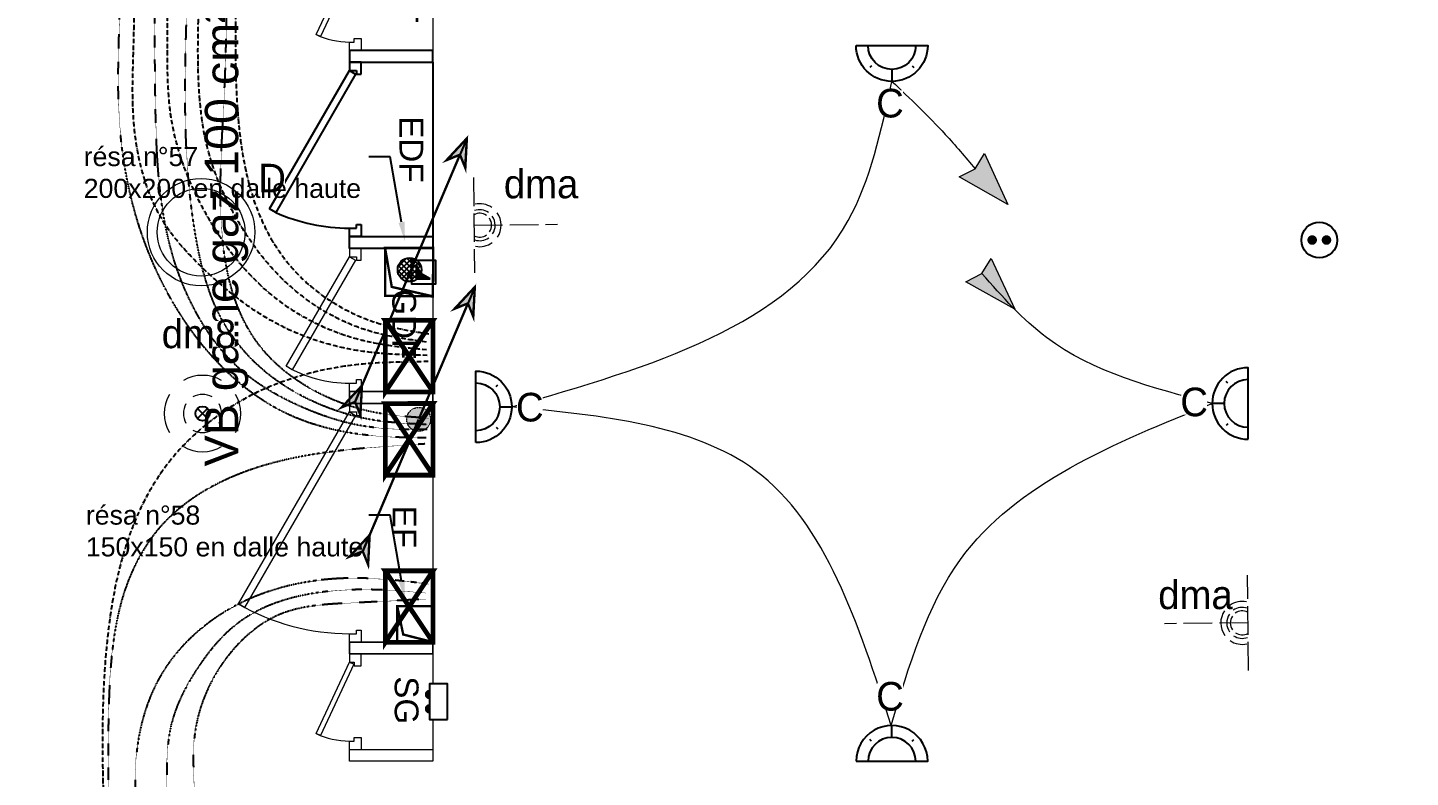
# Model space of a CAD drawing. Header units: millimetres. Extents: x 459337 to 526921, y -375392 to -289779.
# Drawn here: x 467900 to 473692, y -338599 to -335457 of the extents above; entities that cross this region are included whole.
import ezdxf
from ezdxf import colors
from ezdxf.entities.mleader import LeaderData, LeaderLine
from ezdxf.math import Vec2, Vec3

# ---------------------------------------------------------------- set-up
doc = ezdxf.new("R2010")
doc.units = ezdxf.units.MM
doc.set_wipeout_variables(frame=1)
for name, pattern in [('ACAD_ISO02W100', [15, 12, -3]), ('prlm_ef', [0.165, 0.1, -0.065]), ('prlm_gaz', [36, 24, -3, 0, -3, 0, -3, 0, -3])]:
    doc.linetypes.add(name, pattern=pattern)
for name, color, linetype, lineweight in [('_GAZELEC-BOITE INCORPO', 36, 'Continuous', 18), ('_GAZELEC-RESERVATION', 1, 'Continuous', 18), ('_GAZELEC-RESERVATION 2', 132, 'Continuous', 18)]:
    doc.layers.add(name, color=color, linetype=linetype, lineweight=lineweight)
for name, color, linetype in [('prlm-EAU-EF', 161, 'Continuous'), ('prlm-EAU-EUEV', 25, 'Continuous'), ('prlm-ELEC-BT', 63, 'Continuous'), ('prlm-ELEC-CFA', 181, 'Continuous'), ('prlm-ELEC-CFO', 201, 'Continuous'), ('prlm-GAZ', 20, 'Continuous'), ('prlm-MOD-PB', 123, 'Continuous'), ('prlm-TELECOM', 30, 'Continuous')]:
    doc.layers.add(name, color=color, linetype=linetype)
doc.styles.add('Geneva', font='arial.ttf')
doc.styles.add('prlm-elec-cfo', font='comic.ttf', dxfattribs={"height": 12})
doc.styles.get("Standard").update_dxf_attribs({"font": 'arial.ttf'})

# ---------------------------------------------------------------- blocks, each defined once
blk = doc.blocks.new('xi.edf73')
at = {"linetype": 'Continuous'}
for p, q in [((0, 0), (73, 0)), ((5, -30), (0, -30)), ((0, -30), (0, -35)), ((3.5, -35), (3.5, -32)), ((3.5, -32), (5, -32)), ((3.5, -35), (5, -32.4)), ((5, -32), (5, -30)), ((5, -32.4), (62.95, -65.86)), ((68, -32), (68, -30)), ((68, -30), (73, -30)), ((69.5, -32), (68, -32)), ((69.5, -35), (69.5, -32)), ((73, -30), (73, -35)), ((0, -35), (3.5, -35)), ((61.45, -68.46), (3.5, -35)), ((73, -35), (69.5, -35)), ((62.95, -65.86), (61.45, -68.46))]:
    blk.add_line(p, q, dxfattribs=at)
at = {"linetype": 'Continuous', "flags": 128}
for points in [[(0, -35), (0, 0), (-5, 0), (-5, -35)], [(78, -35), (73, -35), (73, 0), (78, 0)]]:
    blk.add_lwpolyline(points, close=True, dxfattribs=at)
at = {"linetype": 'Continuous'}
blk.add_arc((-6.5, -35), 76, 336.04233, 0, dxfattribs=at)
at = {"insert": (36.5, -9.03), "char_height": 9.966, "width": 55.6525, "attachment_point": 5, "line_spacing_factor": 0.72537, "style": 'Geneva'}
blk.add_mtext('EDF', dxfattribs=at)
blk = doc.blocks.new('xi.gdf60')
at = {"linetype": 'Continuous', "lineweight": 18}
for p, q in [((0, 0), (60, 0)), ((5, -30), (0, -30)), ((0, -30), (0, -35)), ((3.5, -35), (3.5, -32)), ((3.5, -32), (5, -32)), ((3.5, -35), (5, -32.4)), ((5, -32), (5, -30)), ((5, -32.4), (50.9, -58.9)), ((55, -32), (55, -30)), ((55, -30), (60, -30)), ((56.5, -32), (55, -32)), ((56.5, -35), (56.5, -32)), ((60, -30), (60, -35)), ((0, -35), (3.5, -35)), ((49.4, -61.5), (3.5, -35)), ((60, -35), (56.5, -35)), ((50.9, -58.9), (49.4, -61.5))]:
    blk.add_line(p, q, dxfattribs=at)
at = {"linetype": 'Continuous', "lineweight": 18, "flags": 128}
for points in [[(0, -35), (0, 0), (-5, 0), (-5, -35)], [(0, 0), (20, 0), (20, -20), (0, -20)], [(65, -35), (60, -35), (60, 0), (65, 0)]]:
    blk.add_lwpolyline(points, close=True, dxfattribs=at)
at = {"linetype": 'Continuous', "lineweight": 18}
blk.add_arc((3.5, -35), 53, 330, 0, dxfattribs=at)
at = {"insert": (31.83, -12.12), "char_height": 9.966, "width": 55.6525, "attachment_point": 5, "line_spacing_factor": 0.72537, "style": 'Geneva'}
blk.add_mtext('GDF', dxfattribs=at)
blk = doc.blocks.new('xi.sg')
at = {"linetype": 'Continuous', "lineweight": 18}
for p, q in [((0, 0), (40, 0)), ((5, -30), (0, -30)), ((0, -30), (0, -35)), ((3.5, -35), (3.5, -33)), ((3.5, -33), (5, -33)), ((3.5, -35), (4.35, -33.19)), ((4.35, -33.19), (34.25, -47.13)), ((5, -33), (5, -30)), ((35, -33), (35, -30)), ((35, -30), (40, -30)), ((36.5, -33), (35, -33)), ((36.5, -35), (36.5, -33)), ((40, -35), (40, -30)), ((0, -35), (3.5, -35)), ((33.41, -48.95), (3.5, -35)), ((40, -35), (36.5, -35)), ((34.25, -47.13), (33.41, -48.95))]:
    blk.add_line(p, q, dxfattribs=at)
at = {"linetype": 'Continuous', "lineweight": 18, "flags": 128}
for points in [[(0, -35), (0, 0), (-5, 0), (-5, -35)], [(45, -35), (40, -35), (40, 0), (45, 0)]]:
    blk.add_lwpolyline(points, close=True, dxfattribs=at)
at = {"linetype": 'Continuous', "lineweight": 18}
blk.add_arc((3.5, -35), 33, 335, 0, dxfattribs=at)
at = {"insert": (19.41, -11.1), "char_height": 9.966, "width": 55.6525, "attachment_point": 5, "line_spacing_factor": 0.72537, "style": 'Geneva'}
blk.add_mtext('SG', dxfattribs=at)
blk = doc.blocks.new('xi.ft')
at = {"linetype": 'Continuous', "lineweight": 18}
for p, q in [((0, 0), (40, 0)), ((5, -30), (0, -30)), ((0, -30), (0, -35)), ((3.5, -35), (3.5, -33)), ((3.5, -33), (5, -33)), ((3.5, -35), (4.35, -33.19)), ((4.35, -33.19), (34.25, -47.13)), ((5, -33), (5, -30)), ((35, -33), (35, -30)), ((35, -30), (40, -30)), ((36.5, -33), (35, -33)), ((36.5, -35), (36.5, -33)), ((40, -35), (40, -30)), ((0, -35), (3.5, -35)), ((33.41, -48.95), (3.5, -35)), ((40, -35), (36.5, -35)), ((34.25, -47.13), (33.41, -48.95))]:
    blk.add_line(p, q, dxfattribs=at)
at = {"linetype": 'Continuous', "lineweight": 18, "flags": 128}
for points in [[(0, -35), (0, 0), (-5, 0), (-5, -35)], [(45, -35), (40, -35), (40, 0), (45, 0)]]:
    blk.add_lwpolyline(points, close=True, dxfattribs=at)
at = {"linetype": 'Continuous', "lineweight": 18}
blk.add_arc((3.5, -35), 33, 335, 0, dxfattribs=at)
at = {"insert": (19.99, -11.1), "char_height": 9.966, "width": 55.6525, "attachment_point": 5, "line_spacing_factor": 0.72537, "style": 'Geneva'}
blk.add_mtext('FT', dxfattribs=at)
blk = doc.blocks.new('xi.ef100')
at = {"linetype": 'Continuous', "lineweight": 18}
for p, q in [((0, 0), (100, 0)), ((0, -30), (0, -35)), ((5, -30), (0, -30)), ((3.5, -32), (5, -32)), ((3.5, -35), (3.5, -32)), ((3.5, -35), (5, -32.4)), ((5, -32), (5, -30)), ((5, -32.4), (85.54, -78.9)), ((95, -30), (100, -30)), ((95, -32), (95, -30)), ((96.5, -32), (95, -32)), ((96.5, -35), (96.5, -32)), ((100, -30), (100, -35)), ((0, -35), (3.5, -35)), ((84.04, -81.5), (3.5, -35)), ((100, -35), (96.5, -35)), ((85.54, -78.9), (84.04, -81.5))]:
    blk.add_line(p, q, dxfattribs=at)
at = {"linetype": 'Continuous', "lineweight": 18, "flags": 128}
for points in [[(0, -35), (0, 0), (-5, 0), (-5, -35)], [(105, -35), (100, -35), (100, 0), (105, 0)]]:
    blk.add_lwpolyline(points, close=True, dxfattribs=at)
at = {"linetype": 'Continuous', "lineweight": 18}
blk.add_arc((3.5, -35), 93, 330, 0, dxfattribs=at)
at = {"insert": (51.73, -11.91), "char_height": 9.966, "width": 55.6525, "attachment_point": 5, "line_spacing_factor": 0.72537, "style": 'Geneva'}
blk.add_mtext('EF', dxfattribs=at)
blk = doc.blocks.new('xi.resagaz10')
at = {"layer": 'prlm-MOD-PB'}
blk.add_hatch(color=0, dxfattribs=at).paths.add_polyline_path([(1.81, -1.7), (3.77, -5.6), (7.71, -7.7), (1.81, -7.7)], flags=16)
at = {"layer": 'prlm-MOD-PB', "color": 0}
for p, q in [((1.81, -1.7), (1.81, -7.7)), ((3.77, -5.6), (1.81, -1.7)), ((7.71, -7.7), (3.77, -5.6)), ((1.81, -7.7), (7.71, -7.7))]:
    blk.add_line(p, q, dxfattribs=at)
blk.add_lwpolyline([(0, 0), (10, 0), (10, -10), (0, -10)], close=True, dxfattribs=at)
blk = doc.blocks.new('xi.TXT-VBgaz')
at = {"layer": 'prlm-MOD-PB', "insert": (0, 0), "char_height": 14, "width": 256.4416, "attachment_point": 1}
blk.add_mtext('VB gaine gaz 100 cm² utiles', dxfattribs=at)
blk = doc.blocks.new('xi.PC')
at = {"color": 0, "lineweight": 5}
blk.add_wipeout([(-7.5, -7.5), (7.5, -7.5), (7.5, 7.5), (-7.5, 7.5)], dxfattribs=at).dxf.layer = 'prlm-ELEC-CFO'
at = {"layer": 'prlm-ELEC-CFO', "color": 0, "linetype": 'ByBlock', "lineweight": 5, "const_width": 2}
for points in [[(-4, 0, 1), (-2, 0, 1)], [(2, 0, 1), (4, 0, 1)]]:
    blk.add_lwpolyline(points, format="xyb", close=True, dxfattribs=at)
at = {"layer": 'prlm-ELEC-CFO', "color": 0, "linetype": 'ByBlock', "lineweight": -2}
blk.add_circle((0, 0), 7.5, dxfattribs=at)
blk = doc.blocks.new('xi.dma')
at = {"layer": 'prlm-ELEC-CFO', "color": 0, "linetype": 'ACAD_ISO02W100', "lineweight": 5, "flags": 128}
for points in [[(0, 0), (0, 35)], [(-20, 0), (20, 0)]]:
    blk.add_lwpolyline(points, dxfattribs=at)
at = {"layer": 'prlm-ELEC-CFO', "color": 0, "linetype": 'ByBlock', "lineweight": 5}
for radius, start, end in [(9, 145, 191.80296), (6.5, 145, 199.03868), (9, 55, 125), (6.5, 55, 125), (5, 55, 125), (6.5, 340.96132, 35), (9, 348.19704, 35), (5, 145, 207.37446), (5, 332.62554, 35)]:
    blk.add_arc((0, 2.41), radius, start, end, dxfattribs=at)
blk = doc.blocks.new('xi.fl')
at = {"layer": 'prlm-ELEC-CFO'}
blk.add_hatch(color=0, dxfattribs=at).paths.add_polyline_path([(20.38, 0), (-1.98, -7.2), (0, 0), (-1.98, 7.2)])
at = {"layer": 'prlm-ELEC-CFO', "color": 0, "lineweight": 5}
blk.add_lwpolyline([(20.38, 0), (-1.98, -7.2), (0, 0), (-1.98, 7.2)], close=True, dxfattribs=at)
blk = doc.blocks.new('xi.lumC')
at = {"layer": 'prlm-ELEC-CFO', "color": 0, "linetype": 'ByBlock', "flags": 128}
blk.add_lwpolyline([(-15, 0), (15, 0, 1)], format="xyb", close=True, dxfattribs=at)
at = {"layer": 'prlm-ELEC-CFO', "color": 0}
for points in [[(0, 10), (0, 15)], [(-8.49, 8.49), (-9.19, 9.19)], [(8.49, 8.49), (9.19, 9.19)]]:
    blk.add_lwpolyline(points, dxfattribs=at)
blk.add_arc((0, 0), 10, 0, 180, dxfattribs=at)
blk = doc.blocks.new('xi.dm8')
at = {"layer": 'prlm-ELEC-CFO', "color": 0}
for points in [[(-2.12, 2.12), (2.12, -2.12)], [(2.12, 2.12), (-2.12, -2.12)]]:
    blk.add_lwpolyline(points, dxfattribs=at)
blk.add_circle((0, 0), 3, dxfattribs=at)
at = {"layer": 'prlm-ELEC-CFO', "color": 0, "lineweight": 13}
for radius, start, end in [(16, 60, 120), (16, 150, 210), (8, 60, 120), (16, 330, 30), (8, 150, 210), (8, 330, 30), (8, 240, 300), (16, 240, 300)]:
    blk.add_arc((0, 0), radius, start, end, dxfattribs=at)
blk = doc.blocks.new('xi.pcsg')
at = {"color": 0}
blk.add_wipeout([(-7.5, 7.5), (7.5, 7.5), (7.5, 0), (-7.5, 0)], dxfattribs=at).dxf.layer = 'prlm-ELEC-CFO'
at = {"layer": 'prlm-ELEC-CFO', "color": 0}
blk.add_lwpolyline([(-7.5, 0), (7.5, 0), (7.5, 7.5), (-7.5, 7.5)], close=True, dxfattribs=at)
at = {"layer": 'prlm-ELEC-CFO', "color": 0, "linetype": 'ByBlock', "lineweight": 5, "const_width": 2}
for points in [[(-2, 7.5, 1), (-4, 7.5)], [(4, 7.5, 1), (2, 7.5)]]:
    blk.add_lwpolyline(points, format="xyb", dxfattribs=at)
blk = doc.blocks.new('xi.lumD')
at = {"layer": 'prlm-ELEC-CFO', "color": 0, "linetype": 'ByBlock', "lineweight": 13}
for radius in [22.49, 18.39]:
    blk.add_circle((0, 0), radius, dxfattribs=at)
blk = doc.blocks.new('FLECHE1')
h = blk.add_hatch(color=256)
h.dxf.hatch_style = 1
h.paths.add_polyline_path([(495907.1, -370439.6), (495913.6, -370315.5), (495936.1, -370371.1), (495991.7, -370348.6)])
for p, q in [((495907.1, -370439.6), (496141.3, -369887.2)), ((495913.6, -370315.5), (495907.1, -370439.6)), ((495913.6, -370315.5), (495907.1, -370439.6)), ((495991.7, -370348.6), (495907.1, -370439.6)), ((495907.1, -370439.6), (495991.7, -370348.6)), ((495936.1, -370371.1), (495913.6, -370315.5)), ((495936.1, -370371.1), (495913.6, -370315.5)), ((495936.1, -370371.1), (495991.7, -370348.6)), ((495991.7, -370348.6), (495936.1, -370371.1)), ((495907.1, -370439.6), (495936.1, -370371.1))]:
    blk.add_line(p, q)
at = {"const_width": 10}
for points in [[(495936.1, -370371.1), (496141.3, -369887.2)], [(495907.1, -370439.6), (495913.6, -370315.5), (495936.1, -370371.1), (495991.7, -370348.6), (495907.1, -370439.6)]]:
    blk.add_lwpolyline(points, dxfattribs=at)
blk = doc.blocks.new('xi.colonnegaz')
at = {"layer": 'prlm-GAZ'}
h = blk.add_hatch(dxfattribs=at)
h.set_pattern_fill('ANSI37', color=0, scale=0.5, style=0)
h.paths.add_polyline_path([(-5, 0, 1), (5, 0, 1)])
at = {"layer": 'prlm-GAZ', "color": 0}
blk.add_circle((0, 0), 5, dxfattribs=at)
blk = doc.blocks.new('xi.eu')
at = {"layer": 'prlm-EAU-EUEV', "linetype": 'ByBlock', "lineweight": -2}
h = blk.add_hatch(color=0, dxfattribs=at)
edge = h.paths.add_edge_path()
edge.add_arc((0, 0), 5, 0, 360)
at = {"layer": 'prlm-EAU-EUEV', "color": 0, "linetype": 'ByBlock', "lineweight": 5}
blk.add_circle((0, 0), 5, dxfattribs=at)
blk = doc.blocks.new('FLECHE2')
h = blk.add_hatch(color=256)
h.dxf.hatch_style = 1
h.paths.add_polyline_path([(496271.9, -370023.3), (496278.4, -369899.2), (496300.9, -369954.8), (496356.5, -369932.3)])
at = {"const_width": 10}
for points in [[(496066.7, -370507.2), (496300.9, -369954.8), (496356.5, -369932.3), (496271.9, -370023.3), (496300.9, -369954.8), (496278.4, -369899.2), (496271.9, -370023.3), (496356.5, -369932.3), (496300.9, -369954.8), (496278.4, -369899.2), (496271.9, -370023.3)], [(496271.9, -370023.3), (496278.4, -369899.2), (496300.9, -369954.8), (496356.5, -369932.3), (496271.9, -370023.3)]]:
    blk.add_lwpolyline(points, dxfattribs=at)

msp = doc.modelspace()

# ---------------------------------------------------------------- linework, layer by layer
at = {"layer": '_GAZELEC-BOITE INCORPO', "const_width": 20}
for points in [[(469397.962, -336883.82), (469397.986, -336983.82), (469597.986, -336983.771), (469597.913, -336683.777), (469397.91, -336683.826), (469397.992, -336983.82), (469597.913, -336683.777), (469397.91, -336683.826), (469597.98, -336983.771)], [(469397.981, -337232.548), (469398.005, -337332.548), (469598.005, -337332.499), (469597.932, -337032.506), (469397.929, -337032.554), (469398.012, -337332.548), (469597.932, -337032.506), (469397.929, -337032.554), (469597.999, -337332.499)], [(469398.023, -337933.82), (469398.048, -338033.82), (469598.048, -338033.771), (469597.975, -337733.777), (469397.971, -337733.826), (469398.054, -338033.82), (469597.975, -337733.777), (469397.971, -337733.826), (469598.041, -338033.771)]]:
    msp.add_lwpolyline(points, dxfattribs=at)
at = {"layer": '_GAZELEC-RESERVATION 2', "const_width": 10}
for points in [[(469598.932, -336380.599), (469397.448, -336380.596), (469397.447, -336580.985), (469597.458, -336583.101), (469598.932, -336380.597), (469397.448, -336380.596), (469425.301, -336543.645), (469597.458, -336583.101)], [(469598.231, -338032.254), (469448.231, -338032.254), (469448.231, -337882.254), (469598.229, -337882.254), (469596.848, -338032.254), (469473.341, -338000.605), (469448.231, -337882.254)]]:
    msp.add_lwpolyline(points, dxfattribs=at)
at = {"layer": 'prlm-ELEC-CFO', "lineweight": 13}
for points in [[(471520.473, -335682.113), (471744.161, -335904.232), (471868.655, -336048.127)], [(472862.154, -337032.118), (472168.182, -336756.041), (471897.144, -336487.445)], [(471517.131, -338382.141), (470948.034, -337313.077), (469927.693, -337046.334)]]:
    msp.add_spline(points, degree=3, dxfattribs=at)

# ---------------------------------------------------------------- block references
at = {"layer": 'prlm-EAU-EF', "linetype": 'prlm_ef', "ltscale": 100, "rotation": 180}
for name, p in [('FLECHE1', (965680.369, -706983.628)), ('FLECHE2', (965604.656, -707606.642))]:
    msp.add_blockref(name, p, dxfattribs=at)
at = {"layer": 'prlm-EAU-EF', "xscale": 10, "yscale": 10, "zscale": 10, "rotation": 269.9995200071568}
msp.add_blockref('xi.ef100', (469597.75, -337032.099), dxfattribs=at)
msp.add_blockref('xi.ef100', (469597.75, -337032.099), dxfattribs=at)
msp.add_blockref('xi.ef100', (469597.75, -337032.099), dxfattribs=at)
at = {"layer": 'prlm-EAU-EF', "linetype": 'prlm_ef', "ltscale": 100, "xscale": 10, "yscale": 10, "zscale": 10, "rotation": 359.9777995161473}
msp.add_blockref('xi.eu', (469537.984, -337098.988), dxfattribs=at)
at = {"layer": 'prlm-ELEC-BT', "xscale": 10, "yscale": 10, "zscale": 10, "rotation": 269.9995035849693}
msp.add_blockref('xi.edf73', (469597.763, -335602.099), dxfattribs=at)
msp.add_blockref('xi.edf73', (469597.763, -335602.099), dxfattribs=at)
msp.add_blockref('xi.edf73', (469597.763, -335602.099), dxfattribs=at)
at = {"layer": 'prlm-ELEC-CFA', "xscale": 10, "yscale": 10, "zscale": 10, "rotation": 269.9994635592482}
msp.add_blockref('xi.sg', (469597.741, -338082.099), dxfattribs=at)
msp.add_blockref('xi.sg', (469597.741, -338082.099), dxfattribs=at)
msp.add_blockref('xi.sg', (469597.741, -338082.099), dxfattribs=at)
at = {"layer": 'prlm-ELEC-CFO', "yscale": 10, "zscale": 10}
for name, p, xscale, rotation in [('xi.lumC', (471520.47, -335532.113), -10, 180.0011952108885), ('xi.fl', (471868.655, -336048.127), 10, 312.6319401446714), ('xi.fl', (471897.144, -336487.445), 10, 312.6319401446714), ('xi.lumC', (471520.47, -338532.103), 10, 359.9988047891115)]:
    msp.add_blockref(name, p, dxfattribs=dict(at, xscale=xscale, rotation=rotation))
at = {"layer": 'prlm-ELEC-CFO', "xscale": 10, "yscale": 10, "zscale": 10}
for name, p in [('xi.PC', (473310.862, -336347.241)), ('xi.dm8', (468632.546, -337074.275))]:
    msp.add_blockref(name, p, dxfattribs=at)
at = {"layer": 'prlm-GAZ', "linetype": 'prlm_gaz', "ltscale": 0.8, "rotation": 180}
for name, p in [('FLECHE1', (965647, -706360.46)), ('FLECHE2', (965572.361, -706980.523))]:
    msp.add_blockref(name, p, dxfattribs=at)
at = {"layer": 'prlm-GAZ', "xscale": 10, "yscale": 10, "zscale": 10, "rotation": 269.9995035851865}
msp.add_blockref('xi.gdf60', (469597.756, -336382.099), dxfattribs=at)
msp.add_blockref('xi.gdf60', (469597.756, -336382.099), dxfattribs=at)
msp.add_blockref('xi.gdf60', (469597.756, -336382.099), dxfattribs=at)
at = {"layer": 'prlm-GAZ', "xscale": 10, "yscale": 10, "zscale": 10}
msp.add_blockref('xi.colonnegaz', (469500.141, -336471.618), dxfattribs=at)
at = {"layer": 'prlm-MOD-PB', "xscale": 10, "yscale": 10, "zscale": 10, "rotation": 90.00000000000017}
msp.add_blockref('xi.TXT-VBgaz', (468642.204, -337295.971), dxfattribs=at)
at = {"layer": 'prlm-MOD-PB', "xscale": 10, "yscale": 10, "zscale": 10}
msp.add_blockref('xi.resagaz10', (469508.892, -336432.097), dxfattribs=at)
at = {"layer": 'prlm-TELECOM', "xscale": 10, "yscale": 10, "zscale": 10}
for rotation in [269.9999999999059, 269.9999999999058, 269.9999999999058]:
    msp.add_blockref('xi.ft', (469597.763, -335152.099), dxfattribs=dict(at, rotation=rotation))

# ---------------------------------------------------------------- texts
at = {"layer": 'prlm-ELEC-CFO', "lineweight": 20, "char_height": 120, "attachment_point": 2, "line_spacing_factor": 0.8, "style": 'prlm-elec-cfo', "bg_fill": 3, "box_fill_scale": 0.95, "bg_fill_color": 256, "bg_fill_transparency": 0}
for insert in [(470050.852, -336052.045), (472792.082, -337774.165)]:
    msp.add_mtext('dma', dxfattribs=dict(at, insert=insert))

# ---------------------------------------------------------------- next in the draw order: linework, layer by layer
at = {"layer": 'prlm-ELEC-CFO', "lineweight": 13}
for points in [[(469927.693, -337046.334), (471337.509, -336265.701), (471520.473, -335682.113)], [(471517.131, -338382.141), (471807.663, -337685.627), (472862.154, -337032.118)]]:
    msp.add_spline(points, degree=3, dxfattribs=at)

# ---------------------------------------------------------------- next in the draw order: block references
at = {"layer": 'prlm-ELEC-CFO', "xscale": 10, "yscale": 10, "zscale": 10}
for name, p, rotation in [('xi.dma', (469769.358, -336285.233), 270.6450845547142), ('xi.dma', (473012.154, -337951.577), 90.64508455471427), ('xi.pcsg', (469658.876, -338282.099), 89.9995030547078)]:
    msp.add_blockref(name, p, dxfattribs=dict(at, rotation=rotation))

# ---------------------------------------------------------------- next in the draw order: texts
at = {"layer": 'prlm-ELEC-CFO', "lineweight": 20, "char_height": 120, "attachment_point": 2, "line_spacing_factor": 0.8, "style": 'prlm-elec-cfo', "bg_fill": 3, "box_fill_scale": 0.95, "bg_fill_color": 256, "bg_fill_transparency": 0}
for s, insert in [('D', (468924.032, -336027.435)), ('dm8', (468617.549, -336680.389))]:
    msp.add_mtext(s, dxfattribs=dict(at, insert=insert))

# ---------------------------------------------------------------- next in the draw order: leaders
at = {"layer": '_GAZELEC-RESERVATION', "color": 6}
ml = msp.add_multileader_mtext('Standard', dxfattribs=at)
ml.set_content('résa n°58\\P150x150 en dalle haute', color=6)
ml.set_leader_properties()
ml.build(insert=Vec2(0, 0))
ml.multileader.update_dxf_attribs({"has_text_frame": 1, "arrow_head_size": 80, "scale": 20})
ctx = ml.context
ctx.base_point, ctx.scale, ctx.char_height, ctx.arrow_head_size, ctx.landing_gap_size, ctx.plane_origin = Vec3(468103.756, -337500.67), 20, 80, 80, 40, Vec3(462384.278, -336722.085)
notes = []
notes.append((ctx, [(0, (1, 1, 0), (469418.867, -337500.67), (-1, 0), 89.845, [(0, [(469480.278, -337854.172)], 0, [])])]))
ctx.mtext.insert, ctx.mtext.width, ctx.mtext.flow_direction = Vec3(468143.756, -337459.988), 1568.85041, 5
for ctx, leaders in notes:
    for number, flags, end, landing, length, lines in leaders:
        leader = LeaderData()
        leader.index, (leader.has_last_leader_line, leader.has_dogleg_vector, leader.attachment_direction) = number, flags
        leader.last_leader_point, leader.dogleg_vector, leader.dogleg_length = Vec3(end), Vec3(landing), length
        for number, points, colour, breaks in lines:
            line = LeaderLine()
            line.index, line.vertices, line.color, line.breaks = number, Vec3.list(points), colors.encode_raw_color(colour), breaks
            leader.lines.append(line)
        ctx.leaders.append(leader)

# ---------------------------------------------------------------- next in the draw order: linework, layer by layer
at = {"layer": 'prlm-EAU-EF', "linetype": 'prlm_ef'}
for points in [[(469573.381, -337141.38), (469315.223, -337128.212), (469036.564, -337041.901), (468775.91, -336875.957), (468603.235, -336646.025), (468508.366, -336414.056), (468435.322, -335770.198), (468435.322, -334978.025), (468435.322, -333361.313), (468435.322, -330685.626), (468435.322, -328317.251), (468410.934, -327468.598), (468291.085, -326679.373), (467943.041, -325710.335), (467568.217, -324974.486), (467368.667, -324459.885), (467274.463, -323799.129), (467274.463, -323511.55)], [(469569.785, -337176.866), (469305.355, -337163.166), (468991.956, -337078.026), (468490.952, -336577.022), (468284.507, -335845.198), (468284.507, -335426.237), (468284.507, -333981.358), (468284.507, -333830.462), (468284.507, -333755.237), (468236.2, -333513.889), (468093.476, -333328.959), (467902.251, -333216.299), (467742.963, -333195.228), (467590.166, -333226.241), (467468.673, -333310.805), (467315.084, -333642.061), (467301.296, -333984.273)], [(469564.331, -337201.833), (469303.177, -337220.428), (468778.222, -337331.009), (468464.467, -337539.478), (468315.438, -337791.606), (468261.051, -338016.128), (468238.803, -338335.297), (468238.803, -338658.243), (468246.345, -338876.317), (468253.666, -339318.787), (468253.666, -339735.31), (468253.666, -341192.764), (468253.666, -341405.679), (468253.666, -341487.97), (468209.803, -341705.742), (468109.336, -342001.083), (467911.29, -342305.165), (467632.6, -342665.087), (467454.962, -342961.905), (467344.805, -343324.13), (467311.794, -343581.922), (467302.077, -344158.403)], [(469579.044, -337789.11), (469274.917, -337764.255), (468782.586, -337873.549), (468460.106, -338168.281), (468354.431, -338513.903), (468354.431, -338790.474), (468354.431, -340221.762), (468354.431, -341253.254), (468354.431, -342936.662), (468354.431, -344533.06), (468354.431, -346675.932), (468354.431, -348576.244), (468437.473, -350810.428), (468384.298, -351466.634), (468078.505, -352166.475), (467670.714, -352999.11), (467393.226, -353747.578), (467260.897, -354663.563)], [(469566.012, -337826.719), (469319.567, -337812.308), (468786.442, -337948.599), (468604.704, -338152.464), (468501.515, -338378.401), (468484.126, -338670.46), (468484.126, -339021.511), (468484.126, -340080.641), (468484.126, -342375.948), (468484.126, -344353.326), (468484.126, -347210.702), (468484.126, -349072.048), (468484.126, -349245.969), (468484.126, -349419.89), (468598.912, -350206.839), (468598.912, -350472.755), (468598.912, -351002.912), (468847.438, -351809.855), (469263.579, -352569.897), (469629.871, -353234.041), (469825.232, -353843.507), (469914.609, -354372.214), (469950.768, -354745.658)], [(469568.232, -337851.971), (469257.828, -337868.371), (468957.307, -337916.021), (468734.716, -338096.238), (468602.758, -338399.285), (468602.758, -338714.295), (468602.758, -339756.406), (468602.758, -341170.262), (468602.758, -342715.948), (468602.758, -344109.804), (468602.758, -344814.848), (468602.758, -344919.442), (468602.758, -345005.646), (469168.114, -345643.992), (469642.304, -345670.068), (469929.837, -345567.096), (470200.938, -345435.658), (470471.92, -345234.264), (470637.369, -344930.737), (470637.369, -344670.057), (470561.788, -344527.696), (470440.335, -344456.991), (470053.768, -344389.708)]]:
    msp.add_spline(points, degree=3, dxfattribs=at)
at = {"layer": 'prlm-GAZ', "linetype": 'prlm_gaz', "ltscale": 0.8}
for points in [[(469571.415, -336807.711), (469290.753, -336765.427), (468897.452, -336556.381), (468659.861, -336259.854), (468501.808, -335836.835), (468485.378, -335529.011), (468485.378, -335147.288), (468485.378, -333967.02), (468485.378, -331796.148), (468485.378, -328049.941), (468485.378, -327614.915), (467854.097, -325325.854), (467389.572, -324326.723), (467300.075, -323503.09)], [(469580.721, -336741.76), (469370.625, -336697.813), (469011.182, -336468.131), (468772.751, -335376.969), (468772.751, -333862.286), (468918.969, -331692.687), (469700.84, -330294.451), (469934.387, -329748.835), (470014.882, -328791.744), (470014.882, -328376.739)], [(469574.193, -336830.608), (469295.172, -336812.532), (469014.772, -336731.904), (468811.877, -336615.589), (468628.751, -336459.851), (468481.371, -336290.142), (468343.563, -335836.407), (468343.563, -335543.711), (468343.563, -333914.768), (468343.563, -333771.318), (468245.81, -333411.882), (467944.526, -333176.803), (467677.091, -333155.786), (467405.405, -333314.923), (467340.381, -333435.71), (467291.262, -333627.828), (467278.397, -333751.695), (467287.372, -334013.66)], [(469578.152, -336856.735), (469242.21, -336874.224), (468772.487, -337033.491), (468475.828, -337299.005), (468225.186, -338110.346), (468225.186, -338963.436), (468225.186, -340237.49), (468225.186, -341266.96), (468225.186, -341408.956), (467917.559, -342222.814), (467477.669, -342798.538), (467329.113, -343198.393), (467283.443, -343721.32), (467283.443, -344160.436)]]:
    msp.add_spline(points, degree=3, dxfattribs=at)

# ---------------------------------------------------------------- next in the draw order: block references
at = {"layer": 'prlm-ELEC-CFO', "xscale": 10, "yscale": 10, "zscale": 10}
msp.add_blockref('xi.lumD', (468626.458, -336314.158), dxfattribs=at)

# ---------------------------------------------------------------- next in the draw order: texts
at = {"layer": 'prlm-ELEC-CFO', "lineweight": 20, "char_height": 120, "attachment_point": 2, "line_spacing_factor": 0.8, "style": 'prlm-elec-cfo', "bg_fill": 3, "box_fill_scale": 0.95, "bg_fill_color": 256, "bg_fill_transparency": 0}
for insert in [(471512.335, -335713.407), (470003.354, -336987.642), (472786.568, -336965.787), (471512.545, -338199.72)]:
    msp.add_mtext('C', dxfattribs=dict(at, insert=insert))

# ---------------------------------------------------------------- next in the draw order: leaders
at = {"layer": '_GAZELEC-RESERVATION', "color": 6}
ml = msp.add_multileader_mtext('Standard', dxfattribs=at)
ml.set_content('résa n°57\\P200x200 en dalle haute', color=6)
ml.set_leader_properties()
ml.build(insert=Vec2(0, 0))
ml.multileader.update_dxf_attribs({"has_text_frame": 1, "arrow_head_size": 80, "scale": 20})
ctx = ml.context
ctx.base_point, ctx.scale, ctx.char_height, ctx.arrow_head_size, ctx.landing_gap_size, ctx.plane_origin = Vec3(468094.861, -335997.912), 20, 80, 80, 40, Vec3(462384.278, -335219.327)
notes = []
notes.append((ctx, [(0, (1, 1, 0), (469418.867, -335997.912), (-1, 0), 89.845, [(0, [(469480.278, -336351.413)], 0, [])])]))
ctx.mtext.insert, ctx.mtext.width, ctx.mtext.flow_direction = Vec3(468134.861, -335957.23), 1568.85041, 5
for ctx, leaders in notes:
    for number, flags, end, landing, length, lines in leaders:
        leader = LeaderData()
        leader.index, (leader.has_last_leader_line, leader.has_dogleg_vector, leader.attachment_direction) = number, flags
        leader.last_leader_point, leader.dogleg_vector, leader.dogleg_length = Vec3(end), Vec3(landing), length
        for number, points, colour, breaks in lines:
            line = LeaderLine()
            line.index, line.vertices, line.color, line.breaks = number, Vec3.list(points), colors.encode_raw_color(colour), breaks
            leader.lines.append(line)
        ctx.leaders.append(leader)

# ---------------------------------------------------------------- next in the draw order: linework, layer by layer
at = {"layer": 'prlm-EAU-EF', "linetype": 'prlm_ef'}
for points in [[(469572.993, -337120.515), (469335.594, -337099.481), (469100.966, -337026.245), (468890.368, -336894.625), (468711.97, -336677.055), (468604.678, -336334.418), (468573.733, -335153.239), (468573.733, -334029.221), (468573.733, -331833.481), (468573.733, -328302.037), (468573.733, -328082.03), (468775.501, -327093.926), (469280.924, -326240.351), (469867.228, -325654.047), (470514.237, -325071.542), (471689.302, -324046.483), (472199.628, -323566.429), (472410.488, -323479.113), (472698.284, -323458.233), (473088.66, -323458.233)], [(469580.978, -337093.838), (469337.904, -337066.531), (468894.404, -336817.579), (468725.415, -335701.94), (468725.415, -334612.671), (468725.415, -333889.298), (468705.619, -333141.843), (468726.366, -332446.485), (468834.31, -331817.542), (469088.652, -331235.043), (469519.85, -330528.229), (469695.764, -330225.239), (469859.587, -329870.718), (469978.081, -329305.284), (469978.081, -328430.94)]]:
    msp.add_spline(points, degree=3, dxfattribs=at)
at = {"layer": 'prlm-GAZ', "linetype": 'prlm_gaz', "ltscale": 0.8}
msp.add_spline([(469571.074, -336775.137), (469326.635, -336726.963), (469025.378, -336562.82), (468787.445, -336278.181), (468655.98, -335970.843), (468616.196, -335683.625), (468616.196, -335373.071), (468616.196, -334015.527), (468616.196, -332662.506), (468616.196, -329109.178), (468947.156, -326901.402), (470473.65, -325209.054), (471898.06, -323930.254), (472384.936, -323523.534), (472727.838, -323485.084), (473097.432, -323485.084)], degree=3, dxfattribs=at)

# ---------------------------------------------------------------- next in the draw order: block references
at = {"layer": 'prlm-ELEC-CFO', "yscale": 10, "zscale": 10}
for p, xscale, rotation in [((469777.693, -337046.334), -10, 270.0000066675094), ((473012.154, -337032.118), 10, 89.99999333249048)]:
    msp.add_blockref('xi.lumC', p, dxfattribs=dict(at, xscale=xscale, rotation=rotation))

doc.saveas('drawing.dxf')
